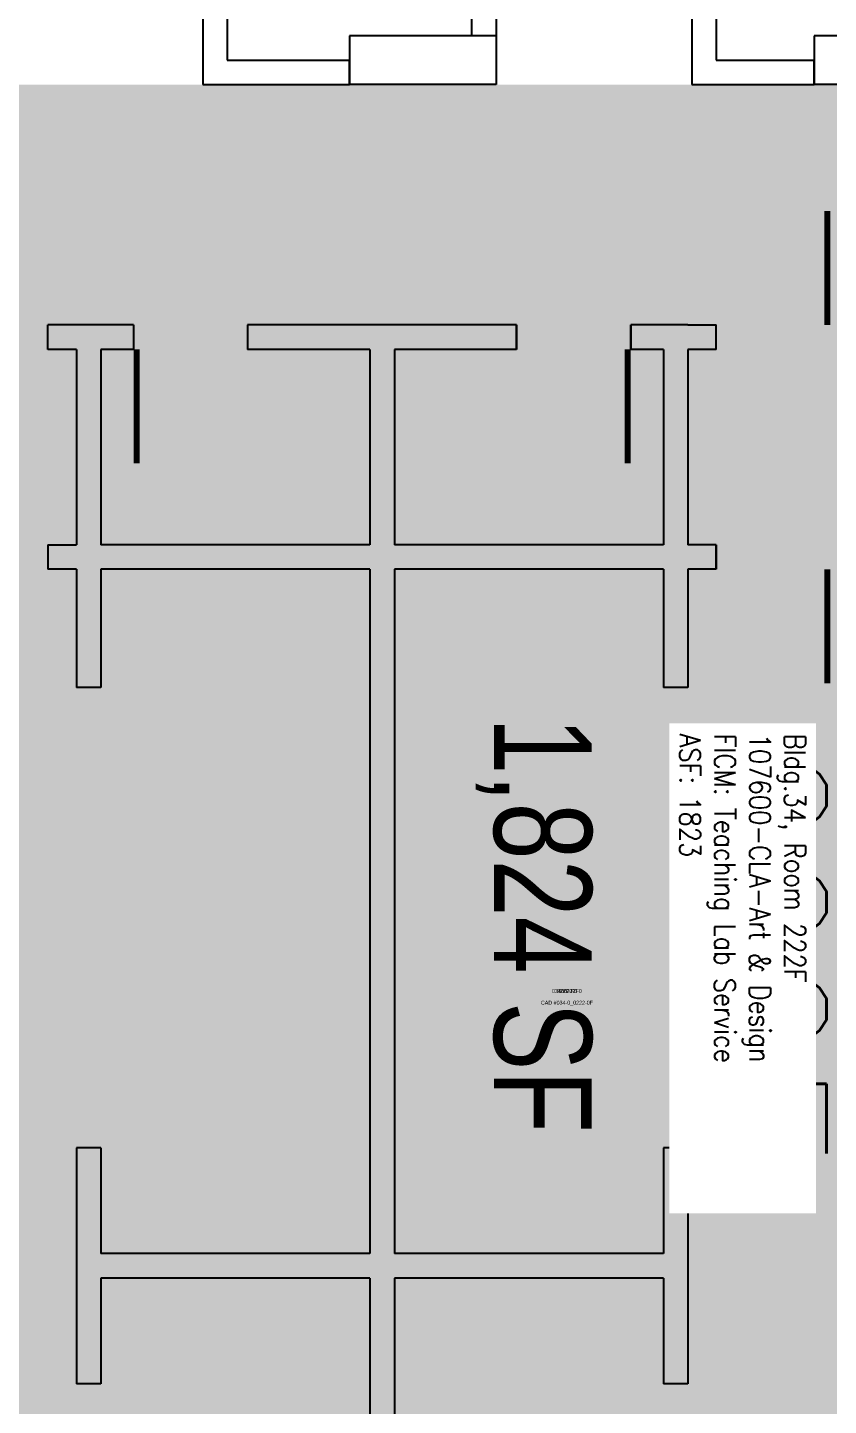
# Model space of a CAD drawing. Header units: inches. Extents: x -334 to 3612, y -24 to 2633.
# Drawn here: x 623 to 819.5, y 983.7 to 1322 of the extents above; entities that cross this region are included whole.
import ezdxf
from ezdxf.enums import TextEntityAlignment as Align

# ---------------------------------------------------------------- set-up
doc = ezdxf.new("R2010")
doc.units = ezdxf.units.IN
doc.header["$LTSCALE"] = 10
doc.header["$MEASUREMENT"] = 0
for name, color, linetype in [('A-DOOR', 2, 'CONTINUOUS'), ('A-IDEN-CNUM', 7, 'CONTINUOUS'), ('A-IDEN-RNUM', 7, 'CONTINUOUS'), ('A-IDEN-SNUM', 4, 'CONTINUOUS'), ('A-IDEN-VNUM', 4, 'CONTINUOUS'), ('A-WALL', 5, 'CONTINUOUS'), ('AREA-TEXT', 3, 'CONTINUOUS'), ('Rooms-Category-Color', 7, 'CONTINUOUS'), ('Rooms-College-Color', 7, 'CONTINUOUS'), ('Rooms-Department-Color', 7, 'CONTINUOUS'), ('Rooms-Division-Color', 7, 'CONTINUOUS'), ('Rooms-Information', 7, 'CONTINUOUS')]:
    doc.layers.add(name, color=color, linetype=linetype)
doc.styles.add('AREA', font='arial.ttf', dxfattribs={"width": 0.75, "height": 24})
doc.styles.add('ROOMSNUMBER', font='txt', dxfattribs={"height": 0.03})
doc.styles.add('ROOMVNUMBER', font='simplex.shx', dxfattribs={"width": 0.85})

msp = doc.modelspace()

# ---------------------------------------------------------------- hatches: boundary and pattern name
at = {"layer": 'Rooms-Category-Color', "true_color": 0xe3f498}
msp.add_hatch(color=61, dxfattribs=at).paths.add_polyline_path([(521, 1308), (1091, 1308), (1091, 847.25), (521, 847.16)])
at = {"layer": 'Rooms-College-Color', "true_color": 0xb2d6e9}
msp.add_hatch(color=254, dxfattribs=at).paths.add_polyline_path([(521, 1308), (1091, 1308), (1091, 847.25), (521, 847.16)])
at = {"layer": 'Rooms-Department-Color', "true_color": 0xb2d6e9}
msp.add_hatch(color=254, dxfattribs=at).paths.add_polyline_path([(521, 1308), (1091, 1308), (1091, 847.25), (521, 847.16)])
at = {"layer": 'Rooms-Division-Color', "true_color": 0xb2d6e9}
msp.add_hatch(color=254, dxfattribs=at).paths.add_polyline_path([(521, 1308), (1091, 1308), (1091, 847.25), (521, 847.16)])

# ---------------------------------------------------------------- linework, layer by layer
at = {"layer": 'A-DOOR'}
for points in [[(600.75, 1249, 1.5, 1.5, 0), (600.75, 1277, 0, 0, 0), (600, 1277, 0, 0, -0.414214), (628, 1249, 0, 0, -0.414214)], [(819.25, 1249, 1.5, 1.5, 0), (819.25, 1277, 0, 0, 0), (820, 1277, 0, 0, 0.414214), (792, 1249, 0, 0, 0.414214)], [(649.75, 1243, 1.5, 1.5, 0), (649.75, 1215, 0, 0, 0), (649, 1215, 0, 0, 0.414214), (677, 1243, 0, 0, 0.414214)], [(770.25, 1243, 1.5, 1.5, 0), (770.25, 1215, 0, 0, 0), (771, 1215, 0, 0, -0.414214), (743, 1243, 0, 0, -0.414214)], [(600.75, 1189, 1.5, 1.5, 0), (600.75, 1161, 0, 0, 0), (600, 1161, 0, 0, 0.414214), (628, 1189, 0, 0, 0.414214)], [(819.25, 1189, 1.5, 1.5, 0), (819.25, 1161, 0, 0, 0), (820, 1161, 0, 0, -0.414214), (792, 1189, 0, 0, -0.414214)]]:
    msp.add_lwpolyline(points, format="xyseb", dxfattribs=at)
at = {"layer": 'A-WALL'}
for p, q in [((666, 1326), (666, 1308)), ((672, 1326), (672, 1314)), ((732, 1320), (732, 1326)), ((732, 1320), (732, 1326)), ((738, 1326), (738, 1320)), ((738, 1326), (738, 1320)), ((786, 1326), (786, 1308)), ((792, 1326), (792, 1314)), ((792, 1326), (792, 1314)), ((738, 1320), (702, 1320)), ((702, 1320), (702, 1308)), ((738, 1320), (732, 1320)), ((738, 1320), (732, 1320)), ((738, 1320), (738, 1308)), ((816, 1320), (816, 1308)), ((852, 1320), (816, 1320)), ((672, 1314), (702, 1314)), ((702, 1308), (702, 1314)), ((792, 1314), (816, 1314)), ((816, 1308), (816, 1314)), ((666, 1308), (702, 1308)), ((738, 1308), (702, 1308)), ((786, 1308), (816, 1308)), ((852, 1308), (816, 1308)), ((628, 1243), (628, 1249)), ((628, 1243), (628, 1249)), ((649, 1249), (628, 1249)), ((649, 1249), (649, 1243)), ((649, 1249), (649, 1243)), ((677, 1249), (677, 1243)), ((743, 1249), (677, 1249)), ((677, 1249), (677, 1243)), ((743, 1249), (743, 1243)), ((743, 1243), (743, 1249)), ((785, 1249), (771, 1249)), ((771, 1249), (771, 1243)), ((771, 1243), (771, 1249)), ((785, 1249), (792, 1249)), ((792, 1243), (792, 1249)), ((792, 1243), (792, 1249)), ((635, 1243), (628, 1243)), ((635, 1243), (635, 1195)), ((641, 1243), (641, 1195)), ((649, 1243), (641, 1243)), ((707, 1243), (677, 1243)), ((707, 1243), (707, 1195)), ((713, 1243), (713, 1195)), ((743, 1243), (713, 1243)), ((779, 1243), (771, 1243)), ((779, 1243), (779, 1195)), ((785, 1243), (785, 1195)), ((792, 1243), (785, 1243)), ((628, 1195), (628, 1189)), ((628, 1195), (628, 1189)), ((628, 1195), (635, 1195)), ((707, 1195), (641, 1195)), ((779, 1195), (713, 1195)), ((792, 1195), (785, 1195)), ((792, 1195), (792, 1189)), ((792, 1189), (792, 1195)), ((635, 1189), (628, 1189)), ((635, 1189), (635, 1160)), ((641, 1189), (641, 1160)), ((707, 1189), (641, 1189)), ((707, 1189), (707, 1021)), ((713, 1189), (713, 1021)), ((779, 1189), (713, 1189)), ((779, 1189), (779, 1160)), ((792, 1189), (785, 1189)), ((785, 1189), (785, 1160)), ((641, 1160), (635, 1160)), ((785, 1160), (779, 1160)), ((641, 1047), (635, 1047)), ((635, 1047), (635, 989)), ((641, 1047), (641, 1021)), ((785, 1047), (779, 1047)), ((779, 1047), (779, 1021)), ((785, 1047), (785, 989)), ((707, 1021), (641, 1021)), ((779, 1021), (713, 1021)), ((641, 1015), (641, 989)), ((707, 1015), (641, 1015)), ((707, 1015), (707, 846.99)), ((779, 1015), (713, 1015)), ((713, 1015), (713, 846.99)), ((779, 1015), (779, 989)), ((641, 989), (635, 989)), ((785, 989), (779, 989))]:
    msp.add_line(p, q, dxfattribs=at)

# ---------------------------------------------------------------- texts
at = {"layer": 'A-IDEN-CNUM', "style": 'ROOMSNUMBER', "width": 0.85}
msp.add_text('CAD #034-0_0222-0F', height=0.96, dxfattribs=at).set_placement((755.35, 1082.47), align=Align.MIDDLE)
at = {"layer": 'A-IDEN-RNUM', "style": 'ROOMSNUMBER', "width": 0.85}
msp.add_text('0222-F0', height=0.96, dxfattribs=at).set_placement((755.35, 1085.47), align=Align.MIDDLE)
at = {"layer": 'A-IDEN-SNUM', "style": 'ROOMSNUMBER', "width": 0.85}
msp.add_text('03400222F0', height=0.96, dxfattribs=at).set_placement((755.35, 1085.47), align=Align.MIDDLE)
at = {"layer": 'A-IDEN-VNUM', "style": 'ROOMVNUMBER', "width": 0.85}
msp.add_text('222F', height=36, rotation=270, dxfattribs=at).set_placement((801.01, 1095.45), align=Align.MIDDLE)
at = {"layer": 'AREA-TEXT', "style": 'AREA', "width": 0.75}
msp.add_text('1,824 SF', height=24, rotation=270, dxfattribs=at).set_placement((749.45, 1101.67), align=Align.MIDDLE_CENTER)

# ---------------------------------------------------------------- next in the draw order: texts
at = {"layer": 'Rooms-Information', "insert": (783.01, 1148.63), "char_height": 5.1429, "width": 115.2, "attachment_point": 7, "rotation": 270, "style": 'ROOMVNUMBER', "bg_fill": 3, "box_fill_scale": 1.5, "bg_fill_color": 256, "bg_fill_true_color": 13158600, "bg_fill_transparency": 0}
msp.add_mtext('Bldg.34, Room 222F^M^J107600-CLA-Art & Design^M^JFICM: Teaching Lab Service^M^JASF: 1823', dxfattribs=at)

doc.saveas('drawing.dxf')
